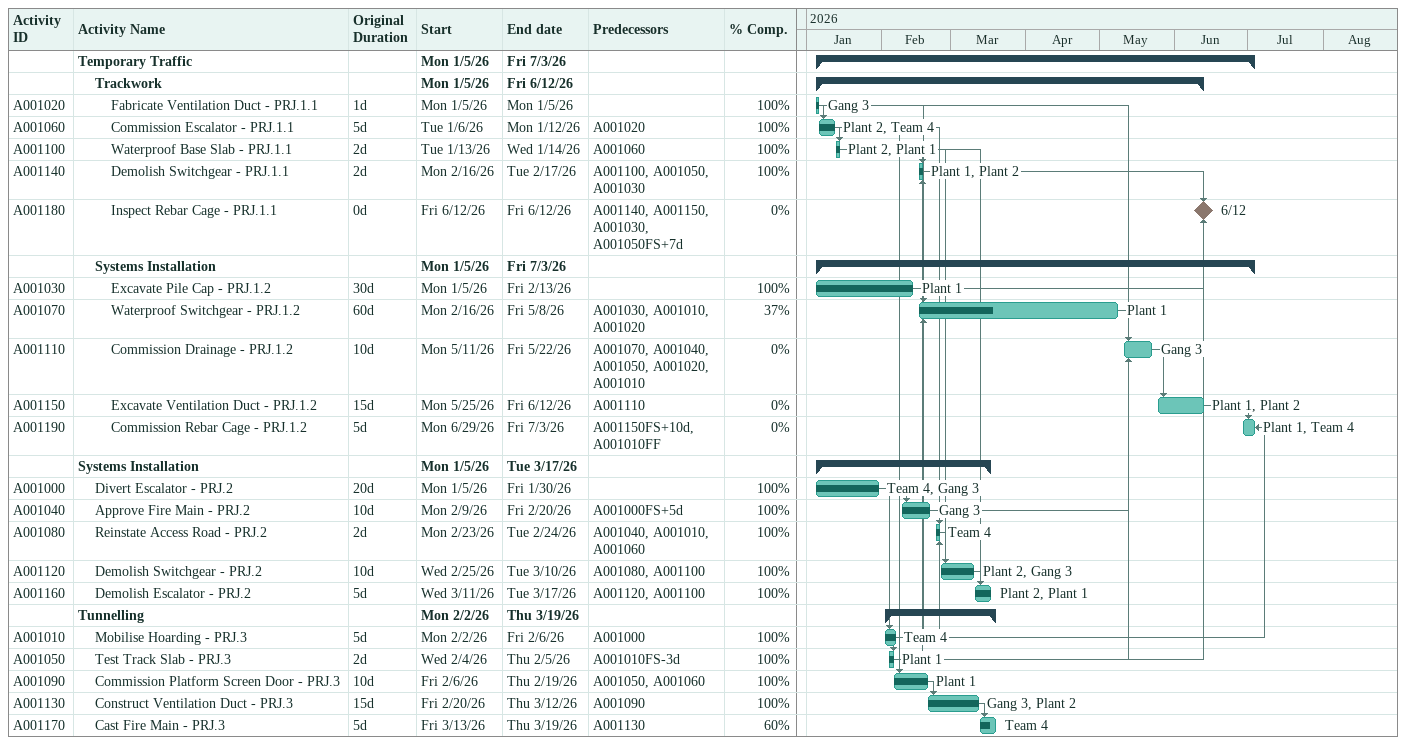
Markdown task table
| ID | Level | Task | Original duration | Start | Finish | Predecessors | Resources | % complete |
|---|---|---|---|---|---|---|---|---|
|  | 1 | **Temporary Traffic** |  | 2026-01-05 | 2026-07-03 |  |  |  |
|  | 2 | **Trackwork** |  | 2026-01-05 | 2026-06-12 |  |  |  |
| A001020 | 3 | Fabricate Ventilation Duct - PRJ.1.1 | 1d | 2026-01-05 | 2026-01-05 |  | Gang 3 | 100 |
| A001060 | 3 | Commission Escalator - PRJ.1.1 | 5d | 2026-01-06 | 2026-01-12 | A001020 | Plant 2, Team 4 | 100 |
| A001100 | 3 | Waterproof Base Slab - PRJ.1.1 | 2d | 2026-01-13 | 2026-01-14 | A001060 | Plant 2, Plant 1 | 100 |
| A001140 | 3 | Demolish Switchgear - PRJ.1.1 | 2d | 2026-02-16 | 2026-02-17 | A001100, A001050, A001030 | Plant 1, Plant 2 | 100 |
| A001180 | 3 | Inspect Rebar Cage - PRJ.1.1 | 0d | 2026-06-12 | 2026-06-12 | A001140, A001150, A001030, A001050FS+7d |  | 0 |
|  | 2 | **Systems Installation** |  | 2026-01-05 | 2026-07-03 |  |  |  |
| A001030 | 3 | Excavate Pile Cap - PRJ.1.2 | 30d | 2026-01-05 | 2026-02-13 |  | Plant 1 | 100 |
| A001070 | 3 | Waterproof Switchgear - PRJ.1.2 | 60d | 2026-02-16 | 2026-05-08 | A001030, A001010, A001020 | Plant 1 | 37 |
| A001110 | 3 | Commission Drainage - PRJ.1.2 | 10d | 2026-05-11 | 2026-05-22 | A001070, A001040, A001050, A001020, A001010 | Gang 3 | 0 |
| A001150 | 3 | Excavate Ventilation Duct - PRJ.1.2 | 15d | 2026-05-25 | 2026-06-12 | A001110 | Plant 1, Plant 2 | 0 |
| A001190 | 3 | Commission Rebar Cage - PRJ.1.2 | 5d | 2026-06-29 | 2026-07-03 | A001150FS+10d, A001010FF | Plant 1, Team 4 | 0 |
|  | 1 | **Systems Installation** |  | 2026-01-05 | 2026-03-17 |  |  |  |
| A001000 | 2 | Divert Escalator - PRJ.2 | 20d | 2026-01-05 | 2026-01-30 |  | Team 4, Gang 3 | 100 |
| A001040 | 2 | Approve Fire Main - PRJ.2 | 10d | 2026-02-09 | 2026-02-20 | A001000FS+5d | Gang 3 | 100 |
| A001080 | 2 | Reinstate Access Road - PRJ.2 | 2d | 2026-02-23 | 2026-02-24 | A001040, A001010, A001060 | Team 4 | 100 |
| A001120 | 2 | Demolish Switchgear - PRJ.2 | 10d | 2026-02-25 | 2026-03-10 | A001080, A001100 | Plant 2, Gang 3 | 100 |
| A001160 | 2 | Demolish Escalator - PRJ.2 | 5d | 2026-03-11 | 2026-03-17 | A001120, A001100 | Plant 2, Plant 1 | 100 |
|  | 1 | **Tunnelling** |  | 2026-02-02 | 2026-03-19 |  |  |  |
| A001010 | 2 | Mobilise Hoarding - PRJ.3 | 5d | 2026-02-02 | 2026-02-06 | A001000 | Team 4 | 100 |
| A001050 | 2 | Test Track Slab - PRJ.3 | 2d | 2026-02-04 | 2026-02-05 | A001010FS-3d | Plant 1 | 100 |
| A001090 | 2 | Commission Platform Screen Door - PRJ.3 | 10d | 2026-02-06 | 2026-02-19 | A001050, A001060 | Plant 1 | 100 |
| A001130 | 2 | Construct Ventilation Duct - PRJ.3 | 15d | 2026-02-20 | 2026-03-12 | A001090 | Gang 3, Plant 2 | 100 |
| A001170 | 2 | Cast Fire Main - PRJ.3 | 5d | 2026-03-13 | 2026-03-19 | A001130 | Team 4 | 60 |
